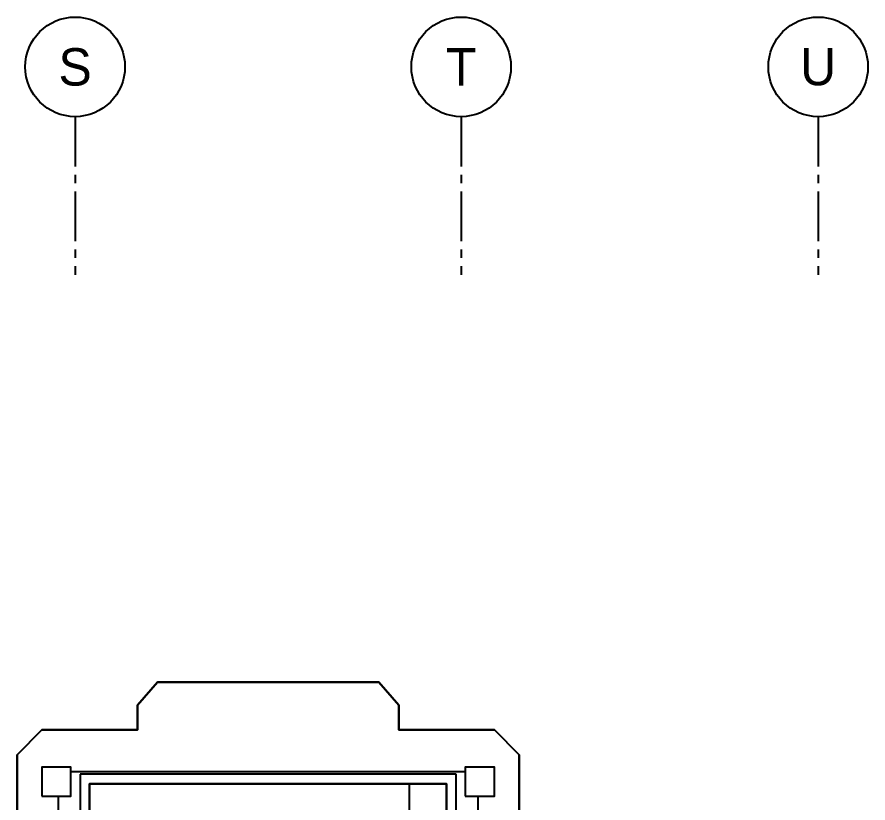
# Model space of a CAD drawing. Header units: inches. Extents: x 237 to 4452, y 125 to 2836.
# Drawn here: x 3374.1 to 3784.1, y 2372 to 2750.6 of the extents above; entities that cross this region are included whole.
import ezdxf
from ezdxf.enums import TextEntityAlignment as Align

# ---------------------------------------------------------------- set-up
doc = ezdxf.new("R2010")
doc.units = ezdxf.units.IN
doc.header["$LTSCALE"] = 32
doc.header["$MEASUREMENT"] = 0
doc.linetypes.add('CENTER2', pattern=[1.125, 0.75, -0.125, 0.125, -0.125])
for name, color, linetype in [('A-AREA-GSFT', 5, 'Continuous'), ('A-AREA-PLIN', 1, 'Continuous'), ('A-COLS', 2, 'Continuous'), ('A-FURN', 5, 'Continuous'), ('A-GRID', 1, 'CENTER2'), ('A-GRID-IDEN', 2, 'Continuous'), ('A-WALL-FULL', 8, 'Continuous')]:
    doc.layers.add(name, color=color, linetype=linetype)

# ---------------------------------------------------------------- blocks, each defined once
blk = doc.blocks.new('Grid_Bubble_T')
blk.add_circle((-0.25, 0), 0.25)
blk.add_attdef('TEXT', text='', height=0.1875, rotation=90).set_placement((-0.25, 0), align=Align.MIDDLE)

msp = doc.modelspace()

# ---------------------------------------------------------------- linework, layer by layer
at = {"layer": 'A-AREA-GSFT'}
msp.add_lwpolyline([(3374.12, 2367.25), (3374.12, 2395.25), (3386.12, 2407.25), (3432.12, 2407.25), (3432.12, 2419.22), (3441.77, 2430.25), (3548.47, 2430.25), (3558.12, 2419.22), (3558.12, 2407.25), (3604.12, 2407.25), (3616.12, 2395.25), (3616.12, 2367.25)], dxfattribs=at)
at = {"layer": 'A-AREA-PLIN'}
msp.add_lwpolyline([(3581.12, 2358.25), (3581.12, 2381.25), (3409.12, 2381.25), (3409.12, 2358.25)], dxfattribs=at)
at = {"layer": 'A-COLS'}
for points in [[(3386.12, 2375.25), (3400.12, 2375.25), (3400.12, 2389.25), (3386.12, 2389.25)], [(3590.12, 2375.25), (3604.12, 2375.25), (3604.12, 2389.25), (3590.12, 2389.25)]]:
    msp.add_lwpolyline(points, close=True, dxfattribs=at)
at = {"layer": 'A-FURN'}
msp.add_lwpolyline([(3563.12, 2287.12), (3581.12, 2287.12), (3581.12, 2381.25), (3563.12, 2381.25)], close=True, dxfattribs=at)
at = {"layer": 'A-GRID'}
for p, q in [((3402.12, 2702.61), (3402.12, 2626.42)), ((3588.12, 2702.61), (3588.12, 2626.42)), ((3760.12, 2702.61), (3760.12, 2626.42))]:
    msp.add_line(p, q, dxfattribs=at)
at = {"layer": 'A-WALL-FULL', "linetype": 'Continuous', "lineweight": -3}
for p, q in [((3585.75, 2385.88), (3404.5, 2385.88)), ((3404.5, 2385.88), (3404.5, 2362.88)), ((3585.75, 2362.88), (3585.75, 2385.88)), ((3409.12, 2381.25), (3581.12, 2381.25)), ((3409.12, 2358.25), (3409.12, 2381.25)), ((3581.12, 2381.25), (3581.12, 2358.25))]:
    msp.add_line(p, q, dxfattribs=at)
at = {"layer": 'A-WALL-FULL'}
for points in [[(3596.12, 2375.25), (3596.12, 2358.25), (3616.12, 2358.25), (3616.12, 2395.25), (3604.12, 2407.25), (3558.12, 2407.25), (3558.12, 2419.22), (3548.47, 2430.25), (3441.77, 2430.25), (3432.12, 2419.22), (3432.12, 2407.25), (3386.12, 2407.25), (3374.12, 2395.25), (3374.12, 2358.25), (3394.12, 2358.25), (3394.12, 2375.25)], [(3400.12, 2387.25), (3590.12, 2387.25)]]:
    msp.add_lwpolyline(points, dxfattribs=at)

# ---------------------------------------------------------------- block references
at = {"layer": 'A-GRID-IDEN', "xscale": 95.99999999999999, "yscale": 95.99999999999999, "zscale": 95.99999999999999, "rotation": 270}
for p, values in [((3402.12, 2702.61), {'TEXT': 'S'}), ((3588.12, 2702.61), {'TEXT': 'T'}), ((3760.12, 2702.61), {'TEXT': 'U'})]:
    msp.add_blockref('Grid_Bubble_T', p, dxfattribs=at).add_auto_attribs(values)

doc.saveas('drawing.dxf')
